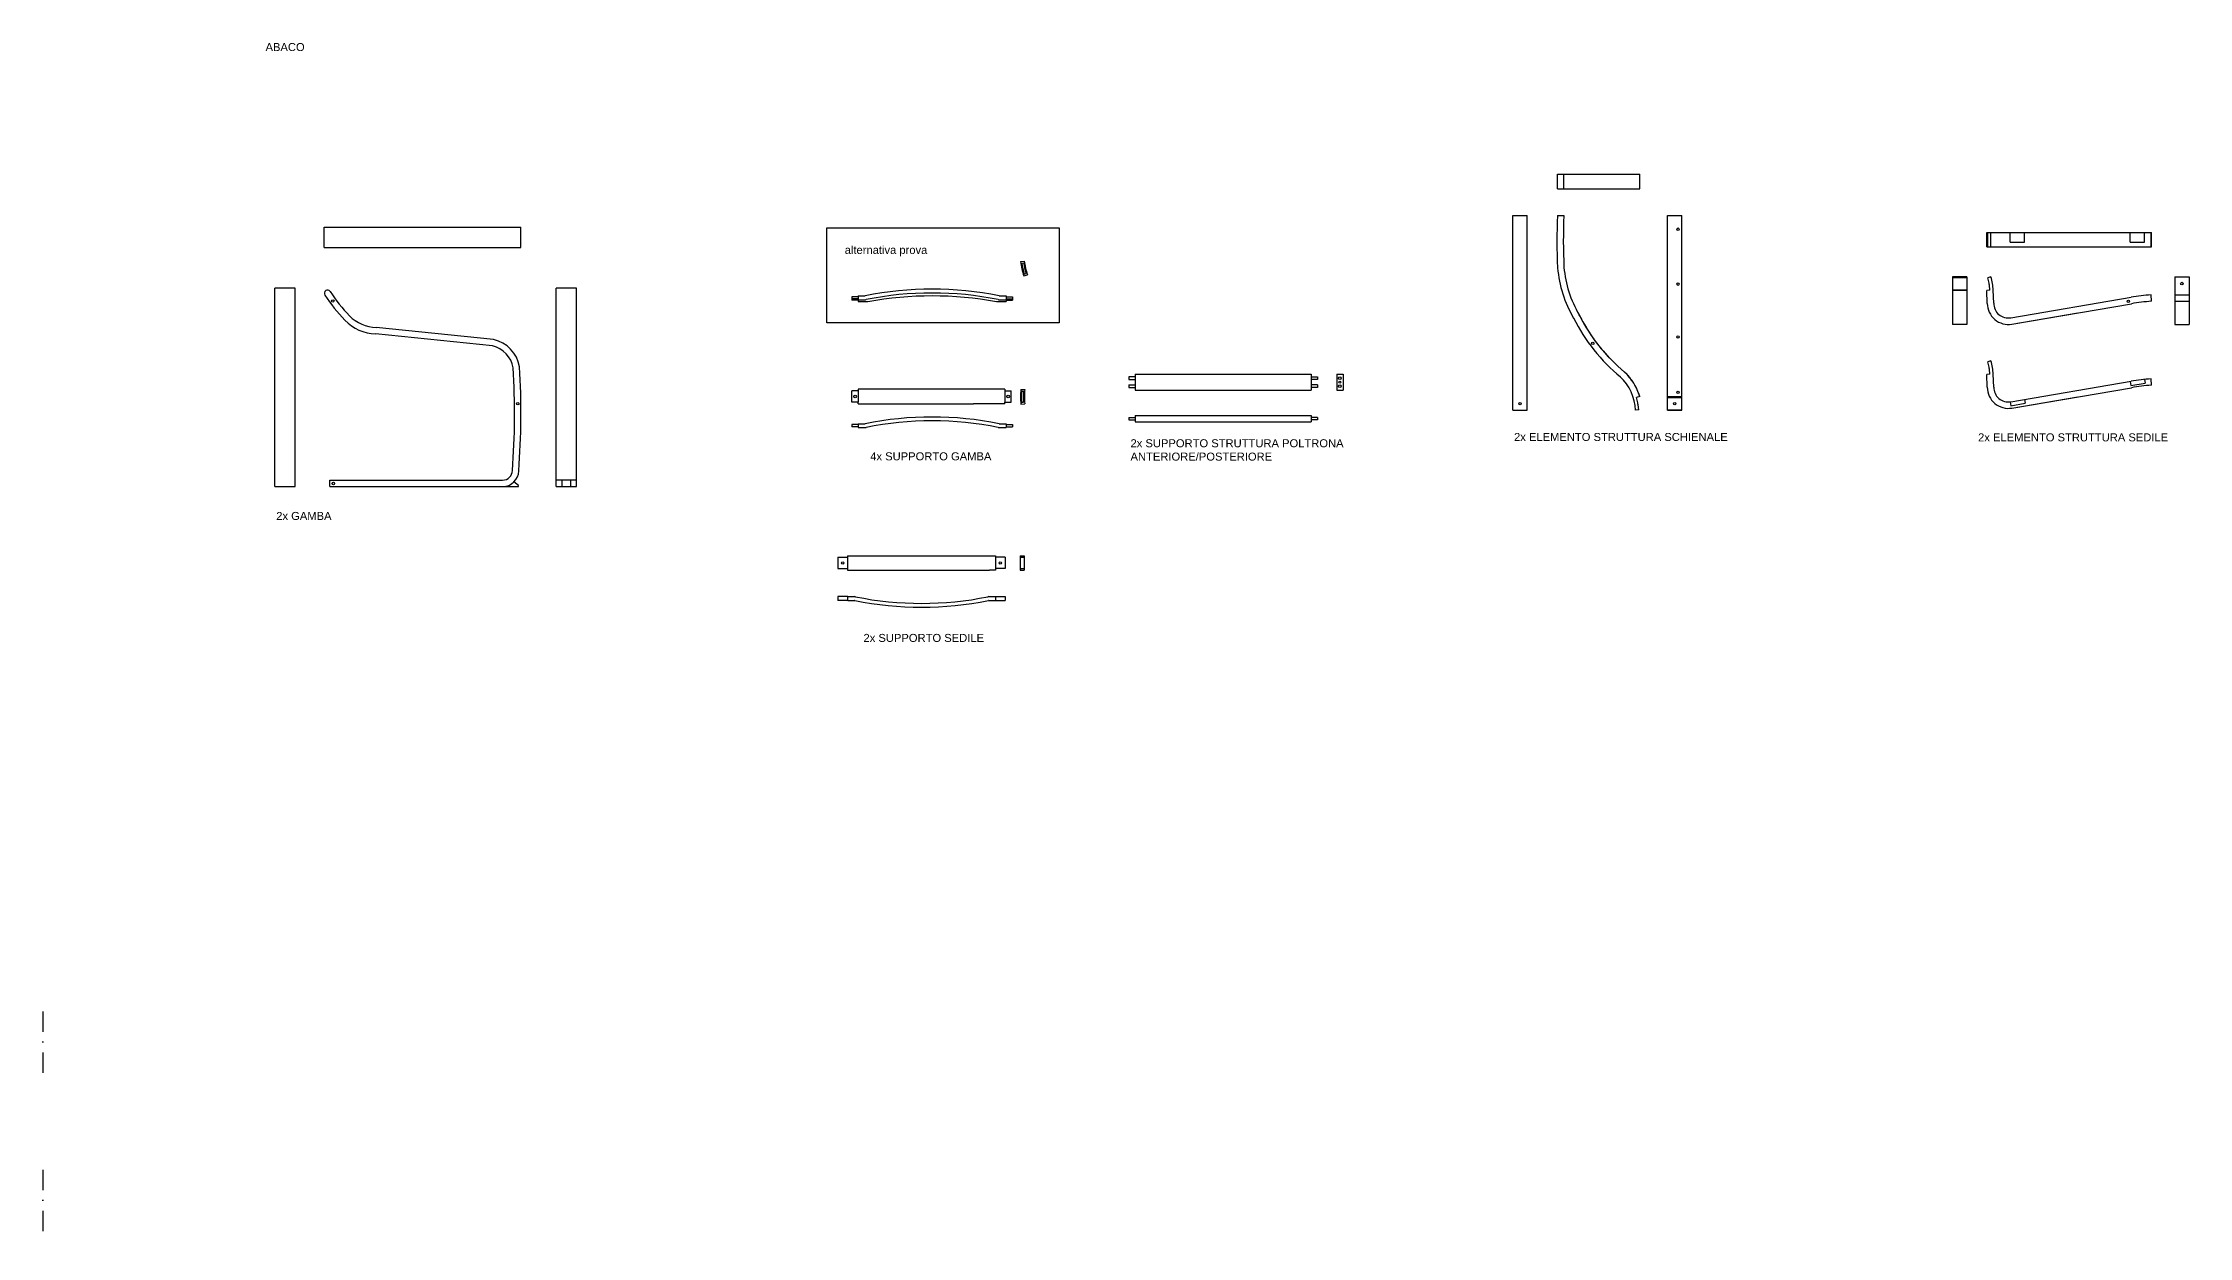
# Model space of a CAD drawing. Header units: millimetres. Extents: x -59 to 1311, y 25 to 454.
# Drawn here: x 641 to 1311, y 81 to 454 of the extents above; entities that cross this region are included whole.
import ezdxf

# ---------------------------------------------------------------- set-up
doc = ezdxf.new("R2010")
doc.units = ezdxf.units.MM
doc.linetypes.add('TRATTOPUNTO', pattern=[25.4, 12.7, -6.35, 0, -6.35])
doc.layers.get('0').update_dxf_attribs({"color": 70})
for name, color, linetype in [('CONTORNO SEZIONI', 26, 'Continuous'), ('G-ANNO-TEXT', 3, 'Continuous'), ('VITIGIUSTO', 61, 'Continuous')]:
    doc.layers.add(name, color=color, linetype=linetype)
doc.styles.get("Standard").update_dxf_attribs({"font": 'arial.ttf'})

msp = doc.modelspace()

# ---------------------------------------------------------------- linework, layer by layer
for p, q in [((1113.97, 413.02), (1139.64, 413.02)), ((1113.97, 408.52), (1113.97, 413.02)), ((1115.97, 408.52), (1115.97, 413.02)), ((1139.64, 408.52), (1139.64, 413.02)), ((1113.97, 408.52), (1139.64, 408.52)), ((728.73, 396.53), (790.17, 396.53)), ((728.73, 390.13), (728.73, 396.53)), ((790.17, 390.13), (790.17, 396.53)), ((1100.01, 400.12), (1104.51, 400.12)), ((1100.01, 339.31), (1100.01, 400.12)), ((1104.51, 339.31), (1104.51, 400.12)), ((1113.97, 400.12), (1115.97, 400.12)), ((1148.33, 400.12), (1152.83, 400.12)), ((1148.33, 339.31), (1148.33, 400.12)), ((1152.83, 339.31), (1152.83, 400.12)), ((728.73, 390.13), (790.17, 390.13)), ((1248.06, 394.86), (1299.49, 394.86)), ((1248.06, 390.36), (1248.06, 394.86)), ((1248.06, 390.36), (1299.49, 390.36)), ((1248.4, 390.36), (1248.4, 394.86)), ((1249.36, 390.36), (1249.36, 394.86)), ((1255.32, 391.86), (1255.32, 394.86)), ((1255.32, 391.86), (1259.82, 391.86)), ((1259.82, 391.86), (1259.82, 394.86)), ((1292.82, 391.86), (1292.82, 394.86)), ((1292.82, 391.86), (1297.32, 391.86)), ((1297.32, 391.86), (1297.32, 394.86)), ((1299.37, 390.36), (1299.37, 394.86)), ((1299.37, 391.86), (1299.49, 391.86)), ((1299.49, 390.36), (1299.49, 394.86)), ((946.22, 385.73), (947.41, 385.92)), ((946.58, 385.29), (947.18, 385.38)), ((947.22, 381.28), (948.37, 381.62)), ((947.35, 381.84), (947.93, 382.01)), ((1237.31, 380.99), (1237.31, 366.13)), ((1241.81, 380.99), (1237.31, 380.99)), ((1241.81, 380.72), (1237.31, 380.72)), ((1241.81, 376.82), (1237.31, 376.82)), ((1241.81, 376.69), (1237.31, 376.69)), ((1241.81, 380.99), (1241.81, 366.13)), ((1249.05, 376.82), (1248.06, 376.69)), ((1249.36, 380.99), (1248.4, 380.72)), ((1306.75, 380.99), (1306.75, 366.13)), ((1306.75, 380.99), (1311.25, 380.99)), ((1311.25, 380.99), (1311.25, 366.13)), ((893.52, 374.75), (893.52, 373.67)), ((895.52, 374.75), (893.52, 374.75)), ((895.52, 374.1), (893.52, 374.1)), ((895.52, 373.67), (893.52, 373.67)), ((895.52, 375.04), (897.65, 375.04)), ((895.52, 375.04), (895.52, 373.25)), ((895.52, 373.84), (897.65, 373.84)), ((939.58, 375.04), (941.72, 375.04)), ((939.58, 373.84), (941.72, 373.84)), ((941.72, 375.04), (941.71, 373.25)), ((941.72, 374.75), (943.72, 374.75)), ((941.72, 374.1), (943.72, 374.1)), ((941.72, 373.67), (943.72, 373.67)), ((943.72, 374.75), (943.72, 373.67)), ((1255.56, 368.2), (1293.17, 374.59)), ((1255.9, 366.22), (1293.27, 372.57)), ((1255.9, 366.22), (1276.46, 369.72)), ((1299.49, 373.35), (1299.37, 375.35)), ((1306.75, 375.35), (1311.25, 375.35)), ((1306.75, 373.35), (1311.25, 373.35)), ((1241.81, 366.13), (1237.31, 366.13)), ((1306.75, 366.13), (1311.25, 366.13)), ((982.04, 349.76), (980.04, 349.76)), ((980.04, 349.76), (980.04, 348.96)), ((980.04, 348.96), (982.04, 348.96)), ((982.04, 350.61), (1037.04, 350.61)), ((982.04, 350.61), (982.04, 345.61)), ((1037.04, 350.61), (1037.04, 345.61)), ((1037.04, 349.76), (1039.04, 349.76)), ((1039.04, 348.96), (1037.04, 348.96)), ((1039.04, 349.76), (1039.04, 348.96)), ((1044.98, 350.61), (1044.98, 345.61)), ((1044.98, 350.61), (1046.98, 350.61)), ((1046.98, 350.61), (1046.98, 345.61)), ((1249.05, 350.6), (1248.06, 350.47)), ((1249.36, 354.77), (1248.4, 354.49)), ((1297.32, 348.96), (1297.52, 347.77)), ((1299.49, 347.13), (1299.37, 349.13)), ((895.52, 345.37), (893.52, 345.37)), ((893.52, 341.87), (893.52, 345.37)), ((941.32, 345.87), (895.52, 345.87)), ((895.52, 345.87), (895.52, 345.37)), ((895.52, 345.37), (895.52, 341.87)), ((941.32, 345.87), (941.32, 345.37)), ((941.32, 345.37), (943.32, 345.37)), ((941.32, 345.37), (941.32, 341.87)), ((943.32, 341.87), (943.32, 345.37)), ((946.32, 345.83), (947.52, 345.76)), ((946.58, 345.31), (947.18, 345.28)), ((980.04, 347.26), (982.04, 347.26)), ((980.04, 347.26), (980.04, 346.46)), ((980.04, 346.46), (982.04, 346.46)), ((982.04, 345.61), (1037.04, 345.61)), ((1039.04, 347.26), (1037.04, 347.26)), ((1039.04, 346.46), (1037.04, 346.46)), ((1039.04, 347.26), (1039.04, 346.46)), ((1044.98, 345.61), (1046.98, 345.61)), ((1139.64, 343.6), (1138.67, 343.33)), ((1148.33, 343.6), (1152.83, 343.6)), ((1148.33, 343.33), (1152.83, 343.33)), ((1255.32, 341.94), (1255.52, 340.74)), ((1255.56, 341.97), (1293.17, 348.37)), ((1255.9, 340), (1293.27, 346.35)), ((1255.9, 340), (1276.46, 343.5)), ((1259.82, 342.7), (1260.02, 341.5)), ((1292.8, 348.31), (1293.02, 347)), ((1293.02, 347), (1297.52, 347.77)), ((895.52, 341.87), (893.52, 341.87)), ((895.52, 341.37), (895.52, 341.87)), ((895.52, 341.37), (931.58, 341.37)), ((941.32, 341.37), (931.58, 341.37)), ((941.32, 341.37), (941.32, 341.87)), ((941.32, 341.87), (943.32, 341.87)), ((946.34, 341.27), (947.54, 341.35)), ((946.6, 341.78), (947.19, 341.83)), ((980.04, 337.08), (980.04, 336.28)), ((980.04, 337.08), (982.04, 337.08)), ((980.04, 336.28), (982.04, 336.28)), ((982.04, 337.68), (1037.04, 337.68)), ((982.04, 337.68), (982.04, 335.68)), ((982.04, 335.68), (1037.04, 335.68)), ((1037.04, 337.68), (1037.04, 335.68)), ((1039.04, 337.08), (1037.04, 337.08)), ((1039.04, 336.28), (1037.04, 336.28)), ((1039.04, 337.08), (1039.04, 336.28)), ((1100.01, 339.31), (1104.51, 339.31)), ((1139.33, 339.43), (1138.34, 339.31)), ((1148.33, 339.43), (1152.83, 339.43)), ((1148.33, 339.31), (1152.83, 339.31)), ((1255.52, 340.74), (1260.02, 341.5)), ((893.52, 334.82), (893.52, 334.16)), ((895.52, 334.82), (893.52, 334.82)), ((895.52, 334.16), (893.52, 334.16)), ((895.52, 335.1), (897.65, 335.1)), ((895.52, 335.1), (895.52, 333.9)), ((895.52, 333.9), (897.65, 333.9)), ((939.58, 335.1), (941.72, 335.1)), ((939.58, 333.9), (941.72, 333.9)), ((941.72, 335.1), (941.72, 333.9)), ((941.72, 334.82), (943.72, 334.82)), ((941.72, 334.16), (943.72, 334.16)), ((943.72, 334.82), (943.72, 334.16)), ((730.45, 315.49), (730.45, 317.49)), ((730.45, 317.49), (784.45, 317.49)), ((730.45, 315.49), (789.45, 315.49)), ((789.45, 315.79), (787.98, 316.95)), ((789.45, 315.49), (789.45, 315.79)), ((807.53, 317.49), (801.13, 317.49)), ((802.98, 317.49), (802.98, 315.49)), ((805.68, 317.49), (805.68, 315.49)), ((889.2, 293.39), (892.2, 293.39)), ((889.2, 293.39), (889.2, 289.89)), ((889.2, 289.89), (892.2, 289.89)), ((892.2, 293.89), (892.2, 289.39)), ((892.2, 289.39), (894.06, 289.39)), ((894.06, 289.39), (936.54, 289.39)), ((938.4, 289.39), (936.54, 289.39)), ((938.4, 293.89), (938.4, 289.39)), ((941.4, 293.39), (938.4, 293.39)), ((941.4, 289.89), (938.4, 289.89)), ((941.4, 293.39), (941.4, 289.89)), ((946.11, 293.89), (947.31, 293.89)), ((946.11, 293.89), (946.11, 289.39)), ((946.11, 293.39), (947.31, 293.39)), ((946.11, 289.89), (947.31, 289.89)), ((946.11, 289.39), (947.31, 289.39)), ((947.31, 293.89), (947.31, 289.39)), ((889.2, 281.1), (889.2, 279.9)), ((892.24, 281.1), (889.2, 281.1)), ((892.24, 279.9), (889.2, 279.9)), ((892.2, 281.1), (892.2, 279.9)), ((892.24, 281.1), (894.38, 281.1)), ((892.24, 279.9), (894.38, 279.9)), ((936.31, 281.1), (938.34, 281.1)), ((936.31, 279.9), (938.44, 279.9)), ((938.34, 281.1), (941.4, 281.1)), ((938.4, 281.1), (938.4, 279.9)), ((938.44, 279.9), (941.4, 279.9)), ((941.4, 281.1), (941.4, 279.9))]:
    msp.add_line(p, q)
at = {"linetype": 'Continuous', "ltscale": 0.03}
msp.add_line((892.2, 293.89), (938.4, 293.89), dxfattribs=at)
msp.add_lwpolyline([(885.7, 396.33), (958.34, 396.33), (958.34, 366.64), (885.7, 366.64)], close=True)
for points in [[(1113.97, 400.12, 0.025893), (1113.99, 383.8, 0.112853), (1118.99, 368.13, 0.112853)], [(1115.97, 400.12, 0.025689), (1115.99, 383.94, 0.112629), (1120.71, 369.15, 0.112629)], [(1248.77, 378.99, 0.025529), (1248.4, 380.72)], [(1249.05, 376.82), (1248.86, 378.36, 0.009219), (1248.77, 378.99, 0.003439)], [(1250.23, 372.78), (1250.06, 376.78, 0.061931), (1249.36, 380.99, 0.061931)], [(895.52, 373.25), (897.65, 373.25, 0.045028), (898.53, 373.32, -0.090239), (938.7, 373.32, 0.038377), (939.45, 373.25), (941.71, 373.25)], [(787.74, 352.54, 0.304175), (781.26, 359.39), (744.76, 363.14)], [(789.71, 352.87, 0.307514), (781.58, 361.37), (744.96, 365.13)], [(1138.34, 339.31), (1138.34, 339.31, 0.195524), (1133.56, 349.8)], [(1139.64, 343.6, 0.131995), (1134.94, 351.25)], [(1139.64, 343.6, 0.111466), (1135.91, 350.25)], [(1248.77, 352.77, 0.025529), (1248.4, 354.49)], [(1249.05, 350.6), (1248.86, 352.14, 0.009219), (1248.77, 352.77, 0.003439)], [(1250.23, 346.56), (1250.06, 350.55, 0.061931), (1249.36, 354.77, 0.061931)], [(1139.05, 341.61, 0.025529), (1138.67, 343.33)], [(1139.33, 339.43), (1139.14, 340.97, 0.009219), (1139.05, 341.61, 0.003439)]]:
    msp.add_lwpolyline(points, format="xyb")
for points in [[(713.26, 315.49), (713.26, 377.49)], [(713.26, 315.49), (719.66, 315.49), (719.66, 317.49), (719.66, 377.49), (713.26, 377.49)], [(801.13, 315.49), (801.13, 377.49)], [(801.13, 315.49), (807.53, 315.49), (807.53, 317.49), (807.53, 377.49), (801.13, 377.49)], [(1248.23, 372.7), (1248.06, 376.69)], [(1248.23, 346.48), (1248.06, 350.47)]]:
    msp.add_lwpolyline(points)
for centre in [(1045.98, 349.36), (1045.98, 346.86)]:
    msp.add_circle(centre, 0.4)
for centre, radius, start, end in [((969.89, 388.69), 23.85, 187.11616, 198.08868), ((969.89, 388.69), 23.55, 188.30853, 196.89631), ((969.89, 388.69), 22.95, 188.28993, 196.9149), ((969.89, 388.69), 22.65, 187.01527, 198.18957), ((729.73, 375.84), 1, 33.48581, 213.48581), ((775.59, 406.18), 53.98, 213.48581, 223.78261), ((918.62, 271.89), 105.25, 78.55029, 101.44971), ((918.62, 271.89), 104.05, 78.54591, 101.45409), ((775.59, 406.18), 55.98, 213.48581, 223.78261), ((745.29, 377.16), 12.03, 223.81291, 268.41265), ((897.65, 375.45), 0.411, 270, 280.31271), ((897.65, 375.45), 1.61, 270, 280.87674), ((939.58, 375.45), 1.61, 259.12326, 270), ((939.58, 375.45), 0.411, 259.68729, 270), ((1110.38, 363.04), 12, 26.98658, 30.58115), ((1169.54, 393.35), 54.49, 206.50894, 230.57485), ((1169.18, 392.99), 53.98, 206.65935, 223.78261), ((1254.8, 372.7), 6.57, 180, 279.6588), ((1254.8, 372.7), 4.57, 178.98216, 279.65289), ((1302.23, 326.15), 49.28, 93.32675, 100.59563), ((1302.23, 326.15), 47.28, 93.32675, 100.92675), ((745.28, 377.13), 14, 223.78261, 267.87817), ((1169.54, 393.35), 56.49, 206.50894, 230.57485), ((558.8, 338.21), 229.38, 355.58021, 3.58126), ((565.45, 338.34), 224.73, 355.42265, 3.70656), ((1302.23, 299.93), 49.28, 93.32675, 100.59563), ((970.07, 343.67), 23.85, 174.80417, 185.77669), ((970.07, 343.67), 23.55, 175.99655, 184.58432), ((970.07, 343.67), 22.95, 175.97795, 184.60292), ((970.07, 343.67), 22.65, 174.70329, 185.87758), ((1254.8, 346.48), 6.57, 180, 279.6588), ((1254.8, 346.48), 4.57, 178.98216, 279.65289), ((1302.23, 299.93), 47.28, 93.32675, 100.92675), ((918.62, 231.95), 105.25, 78.55029, 101.44971), ((918.62, 231.95), 104.05, 78.54591, 101.45409), ((897.65, 335.51), 0.411, 270, 280.31271), ((897.65, 335.51), 1.61, 270, 280.87674), ((939.58, 335.51), 1.61, 259.12326, 270), ((939.58, 335.51), 0.411, 259.68729, 270), ((784.41, 320.58), 3.1, 270.72673, 359.06386), ((784.44, 320.51), 5.03, 270.13069, 358.75), ((894.38, 279.49), 1.61, 79.12326, 90), ((894.38, 279.49), 0.411, 79.68729, 90), ((915.34, 383.04), 105.25, 258.55029, 281.44971), ((915.34, 383.04), 104.05, 258.54591, 281.45409), ((936.31, 279.49), 1.61, 90, 100.87674), ((936.31, 279.49), 0.411, 90, 100.31271)]:
    msp.add_arc(centre, radius, start, end)
at = {"layer": 'CONTORNO SEZIONI', "linetype": 'TRATTOPUNTO', "ltscale": 0.5}
for points in [[(640.84, 151.56), (640.84, 130.55)], [(640.84, 102.08), (640.84, 81.08)]]:
    msp.add_lwpolyline(points, dxfattribs=at)
at = {"layer": 'VITIGIUSTO'}
for centre, radius in [((1151.62, 395.87), 0.377), ((1151.62, 378.71), 0.377), ((1309, 378.9), 0.377), ((731.39, 373.44), 0.377), ((1292.29, 373.35), 0.377), ((1151.62, 362.21), 0.377), ((1124.99, 360.25), 0.377), ((894.52, 343.62), 0.417), ((942.32, 343.62), 0.417), ((1045.98, 348.11), 0.293), ((1151.62, 344.9), 0.377), ((789.18, 341.38), 0.377), ((1102.26, 341.38), 0.377), ((1150.58, 341.38), 0.377), ((731.59, 316.44), 0.377), ((890.7, 291.64), 0.377), ((939.9, 291.64), 0.377)]:
    msp.add_circle(centre, radius, dxfattribs=at)

# ---------------------------------------------------------------- texts
at = {"char_height": 2.5, "attachment_point": 1}
for s, width, insert in [('ABACO', 111.5452, (710.38, 454.01)), ('alternativa prova', 25.5402, (891.3, 390.64))]:
    msp.add_mtext_dynamic_manual_height_columns(s, width=width, gutter_width=12.5, heights=[0], dxfattribs=dict(at, insert=insert))
at = {"layer": 'G-ANNO-TEXT', "char_height": 2.5, "attachment_point": 1}
for s, width, heights, insert in [('2x SUPPORTO STRUTTURA POLTRONA ANTERIORE/POSTERIORE', 71.1225, [9.41], (980.58, 330.26)), ('2x ELEMENTO STRUTTURA SCHIENALE', 71.4388, [7.86], (1100.38, 332.23)), ('2x ELEMENTO STRUTTURA SEDILE', 64.4461, [8.93], (1245.34, 332.1)), ('4x SUPPORTO GAMBA', 39.678, [0], (899.28, 326.18)), ('2x GAMBA', 39.678, [0], (713.72, 307.56)), ('2x SUPPORTO SEDILE', 39.678, [0], (897.17, 269.46))]:
    msp.add_mtext_dynamic_manual_height_columns(s, width=width, gutter_width=12.5, heights=heights, dxfattribs=dict(at, insert=insert))

doc.saveas('drawing.dxf')
